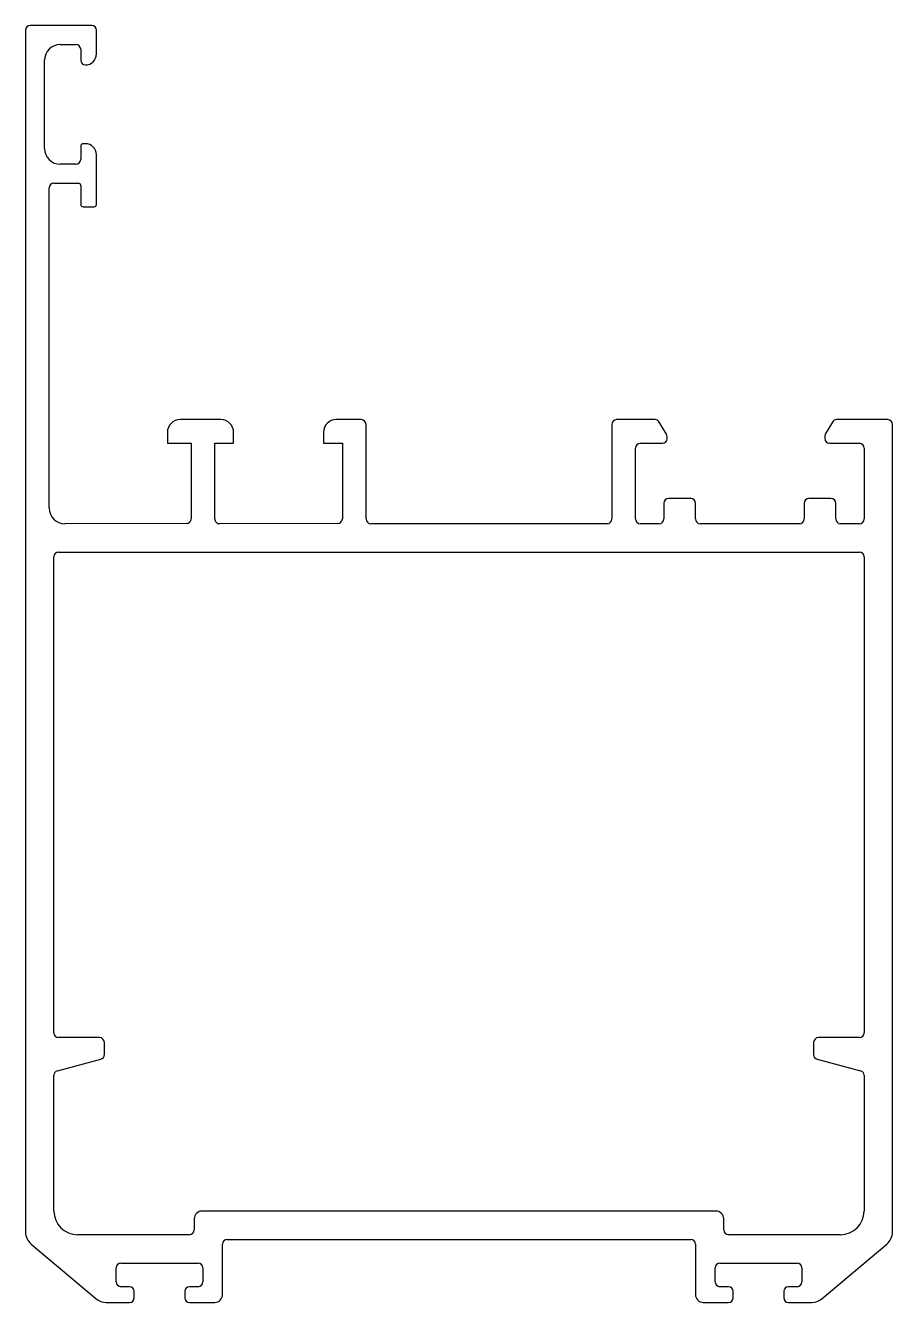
# Model space of a CAD drawing. Extents: x -24820.1 to -24765.1, y 9466.5 to 9547.5.
import ezdxf

# ---------------------------------------------------------------- set-up
doc = ezdxf.new("R2010")
doc.units = 0
doc.header["$LTSCALE"] = 7.5
doc.header["$MEASUREMENT"] = 0
doc.layers.get('0').update_dxf_attribs({"linetype": 'CONTINUOUS'})

msp = doc.modelspace()

# ---------------------------------------------------------------- linework, layer by layer
for p, q in [((-24820.057, 9547.156), (-24820.057, 9470.922)), ((-24815.857, 9547.456), (-24819.757, 9547.456)), ((-24815.557, 9545.656), (-24815.557, 9547.156)), ((-24817.857, 9546.256), (-24816.857, 9546.256)), ((-24816.557, 9545.956), (-24816.557, 9545.256)), ((-24818.857, 9539.656), (-24818.857, 9545.256)), ((-24816.257, 9544.956), (-24816.257, 9544.956)), ((-24816.557, 9539.806), (-24816.557, 9538.956)), ((-24816.257, 9539.956), (-24816.407, 9539.956)), ((-24816.857, 9538.656), (-24817.857, 9538.656)), ((-24815.557, 9536.106), (-24815.557, 9539.256)), ((-24818.557, 9516.855), (-24818.557, 9537.156)), ((-24818.257, 9537.456), (-24816.707, 9537.456)), ((-24816.557, 9537.306), (-24816.557, 9536.106)), ((-24816.407, 9535.956), (-24815.707, 9535.956)), ((-24807.657, 9522.456), (-24810.257, 9522.456)), ((-24798.757, 9522.456), (-24800.357, 9522.456)), ((-24780.108, 9522.456), (-24782.557, 9522.456)), ((-24765.357, 9522.456), (-24768.606, 9522.456)), ((-24811.057, 9521.656), (-24811.057, 9520.956)), ((-24806.857, 9520.956), (-24806.857, 9521.656)), ((-24801.157, 9521.656), (-24801.157, 9520.956)), ((-24798.457, 9516.155), (-24798.457, 9522.156)), ((-24782.857, 9522.156), (-24782.857, 9516.155)), ((-24779.397, 9521.526), (-24779.848, 9522.306)), ((-24768.866, 9522.306), (-24769.317, 9521.526)), ((-24765.057, 9470.922), (-24765.057, 9522.156)), ((-24811.057, 9520.956), (-24809.557, 9520.956)), ((-24809.557, 9520.956), (-24809.557, 9516.16)), ((-24808.057, 9516.156), (-24808.057, 9520.956)), ((-24808.057, 9520.956), (-24806.857, 9520.956)), ((-24801.157, 9520.956), (-24799.957, 9520.956)), ((-24799.957, 9520.956), (-24799.957, 9516.16)), ((-24781.057, 9520.956), (-24779.657, 9520.956)), ((-24779.357, 9521.256), (-24779.357, 9521.376)), ((-24769.357, 9521.376), (-24769.357, 9521.256)), ((-24769.057, 9520.956), (-24767.157, 9520.956)), ((-24781.357, 9516.155), (-24781.357, 9520.656)), ((-24766.857, 9520.656), (-24766.857, 9516.155)), ((-24779.557, 9517.157), (-24779.557, 9516.155)), ((-24777.857, 9517.457), (-24779.257, 9517.457)), ((-24777.557, 9516.155), (-24777.557, 9517.157)), ((-24770.657, 9517.157), (-24770.657, 9516.155)), ((-24768.957, 9517.457), (-24770.357, 9517.457)), ((-24768.657, 9516.155), (-24768.657, 9517.157)), ((-24809.857, 9515.86), (-24817.557, 9515.855)), ((-24800.257, 9515.86), (-24807.757, 9515.856)), ((-24783.157, 9515.855), (-24798.157, 9515.855)), ((-24779.857, 9515.855), (-24781.057, 9515.855)), ((-24770.957, 9515.855), (-24777.257, 9515.855)), ((-24767.157, 9515.855), (-24768.357, 9515.855)), ((-24818.257, 9483.556), (-24818.257, 9513.755)), ((-24817.957, 9514.055), (-24767.157, 9514.055)), ((-24766.857, 9513.755), (-24766.857, 9483.556)), ((-24815.357, 9483.256), (-24817.957, 9483.256)), ((-24815.057, 9482.182), (-24815.057, 9482.956)), ((-24770.057, 9482.956), (-24770.057, 9482.182)), ((-24767.157, 9483.256), (-24769.757, 9483.256)), ((-24818.035, 9481.154), (-24815.279, 9481.892)), ((-24769.835, 9481.892), (-24767.079, 9481.154)), ((-24818.257, 9472.256), (-24818.257, 9480.864)), ((-24766.857, 9480.864), (-24766.857, 9472.256)), ((-24776.257, 9472.256), (-24808.857, 9472.256)), ((-24809.357, 9471.756), (-24809.357, 9471.056)), ((-24775.757, 9471.056), (-24775.757, 9471.756)), ((-24809.657, 9470.756), (-24816.757, 9470.756)), ((-24768.357, 9470.756), (-24775.457, 9470.756)), ((-24819.7, 9470.156), (-24815.589, 9466.702)), ((-24807.557, 9466.956), (-24807.557, 9470.156)), ((-24807.257, 9470.456), (-24777.857, 9470.456)), ((-24777.557, 9470.156), (-24777.557, 9466.956)), ((-24769.525, 9466.702), (-24765.414, 9470.156)), ((-24814.007, 9468.956), (-24809.107, 9468.956)), ((-24776.007, 9468.956), (-24771.107, 9468.956)), ((-24814.307, 9467.756), (-24814.307, 9468.656)), ((-24808.807, 9468.656), (-24808.807, 9467.756)), ((-24776.307, 9467.756), (-24776.307, 9468.656)), ((-24770.807, 9468.656), (-24770.807, 9467.756)), ((-24813.457, 9467.456), (-24814.007, 9467.456)), ((-24809.107, 9467.456), (-24809.657, 9467.456)), ((-24775.457, 9467.456), (-24776.007, 9467.456)), ((-24771.107, 9467.456), (-24771.657, 9467.456)), ((-24813.157, 9466.756), (-24813.157, 9467.156)), ((-24809.957, 9467.156), (-24809.957, 9466.756)), ((-24775.157, 9466.756), (-24775.157, 9467.156)), ((-24771.957, 9467.156), (-24771.957, 9466.756)), ((-24814.933, 9466.456), (-24813.457, 9466.456)), ((-24809.657, 9466.456), (-24808.057, 9466.456)), ((-24777.057, 9466.456), (-24775.457, 9466.456)), ((-24771.657, 9466.456), (-24770.181, 9466.456))]:
    msp.add_line(p, q)
for centre, radius, start, end in [((-24819.757, 9547.156), 0.3, 90, 180), ((-24815.857, 9547.156), 0.3, 0, 90), ((-24817.857, 9545.256), 1, 90, 180), ((-24816.857, 9545.956), 0.3, 360, 90), ((-24816.257, 9545.256), 0.3, 180, 270), ((-24816.257, 9545.656), 0.7, 270, 0), ((-24817.857, 9539.656), 1, 180, 270), ((-24816.407, 9539.806), 0.15, 90, 180), ((-24816.257, 9539.256), 0.7, 0, 90), ((-24816.857, 9538.956), 0.3, 270, 0), ((-24818.257, 9537.156), 0.3, 90, 180), ((-24816.707, 9537.306), 0.15, 0, 90), ((-24816.407, 9536.106), 0.15, 180, 270), ((-24815.707, 9536.106), 0.15, 270, 0), ((-24810.257, 9521.656), 0.8, 90, 180), ((-24807.657, 9521.656), 0.8, 0, 90), ((-24800.357, 9521.656), 0.8, 90, 180), ((-24798.757, 9522.156), 0.3, 360, 90), ((-24782.557, 9522.156), 0.3, 90, 180), ((-24780.108, 9522.156), 0.3, 30, 90), ((-24768.606, 9522.156), 0.3, 90, 150), ((-24765.357, 9522.156), 0.3, 0, 90), ((-24781.057, 9520.656), 0.3, 90, 180), ((-24779.657, 9521.256), 0.3, 270, 0), ((-24779.657, 9521.376), 0.3, 0, 30), ((-24769.057, 9521.376), 0.3, 150, 180), ((-24769.057, 9521.256), 0.3, 180, 270), ((-24767.157, 9520.656), 0.3, 0, 90), ((-24817.557, 9516.855), 1, 180, 270), ((-24779.257, 9517.157), 0.3, 90, 180), ((-24777.857, 9517.157), 0.3, 0, 90), ((-24770.357, 9517.157), 0.3, 90, 180), ((-24768.957, 9517.157), 0.3, 0, 90), ((-24809.857, 9516.16), 0.3, 270.03171, 0), ((-24807.757, 9516.156), 0.3, 180, 270.03171), ((-24800.257, 9516.16), 0.3, 270.03171, 0), ((-24798.157, 9516.155), 0.3, 180, 270), ((-24783.157, 9516.155), 0.3, 270, 0), ((-24781.057, 9516.155), 0.3, 180, 270), ((-24779.857, 9516.155), 0.3, 270, 0), ((-24777.257, 9516.155), 0.3, 180, 270), ((-24770.957, 9516.155), 0.3, 270, 0), ((-24768.357, 9516.155), 0.3, 180, 270), ((-24767.157, 9516.155), 0.3, 270, 0), ((-24817.957, 9513.755), 0.3, 90, 180), ((-24767.157, 9513.755), 0.3, 0, 90), ((-24817.957, 9483.556), 0.3, 180, 270), ((-24767.157, 9483.556), 0.3, 270, 360), ((-24815.357, 9482.956), 0.3, 0, 90), ((-24769.757, 9482.956), 0.3, 90, 180), ((-24815.357, 9482.182), 0.3, 285, 0), ((-24769.757, 9482.182), 0.3, 180, 255), ((-24817.957, 9480.864), 0.3, 105, 180), ((-24767.157, 9480.864), 0.3, 0, 75), ((-24816.757, 9472.256), 1.5, 180, 270), ((-24808.857, 9471.756), 0.5, 90, 180), ((-24776.257, 9471.756), 0.5, 0, 90), ((-24768.357, 9472.256), 1.5, 270, 0), ((-24819.057, 9470.922), 1, 180, 229.95729), ((-24809.657, 9471.056), 0.3, 270, 0), ((-24775.457, 9471.056), 0.3, 180, 270), ((-24766.057, 9470.922), 1, 310.04271, 0), ((-24807.257, 9470.156), 0.3, 90, 180), ((-24777.857, 9470.156), 0.3, 0, 90), ((-24814.007, 9468.656), 0.3, 90, 180), ((-24809.107, 9468.656), 0.3, 0, 90), ((-24776.007, 9468.656), 0.3, 90, 180), ((-24771.107, 9468.656), 0.3, 0, 90), ((-24814.007, 9467.756), 0.3, 180, 270), ((-24813.457, 9467.156), 0.3, 0, 90), ((-24809.657, 9467.156), 0.3, 90, 180), ((-24809.107, 9467.756), 0.3, 270, 0), ((-24776.007, 9467.756), 0.3, 180, 270), ((-24775.457, 9467.156), 0.3, 0, 90), ((-24771.657, 9467.156), 0.3, 90, 180), ((-24771.107, 9467.756), 0.3, 270, 0), ((-24814.933, 9467.456), 1, 228.99091, 270), ((-24813.457, 9466.756), 0.3, 270, 0), ((-24809.657, 9466.756), 0.3, 180, 270), ((-24808.057, 9466.956), 0.5, 270, 0), ((-24777.057, 9466.956), 0.5, 180, 270), ((-24775.457, 9466.756), 0.3, 270, 0), ((-24771.657, 9466.756), 0.3, 180, 270), ((-24770.181, 9467.456), 1, 270, 311.00909)]:
    msp.add_arc(centre, radius, start, end)

doc.saveas('drawing.dxf')
